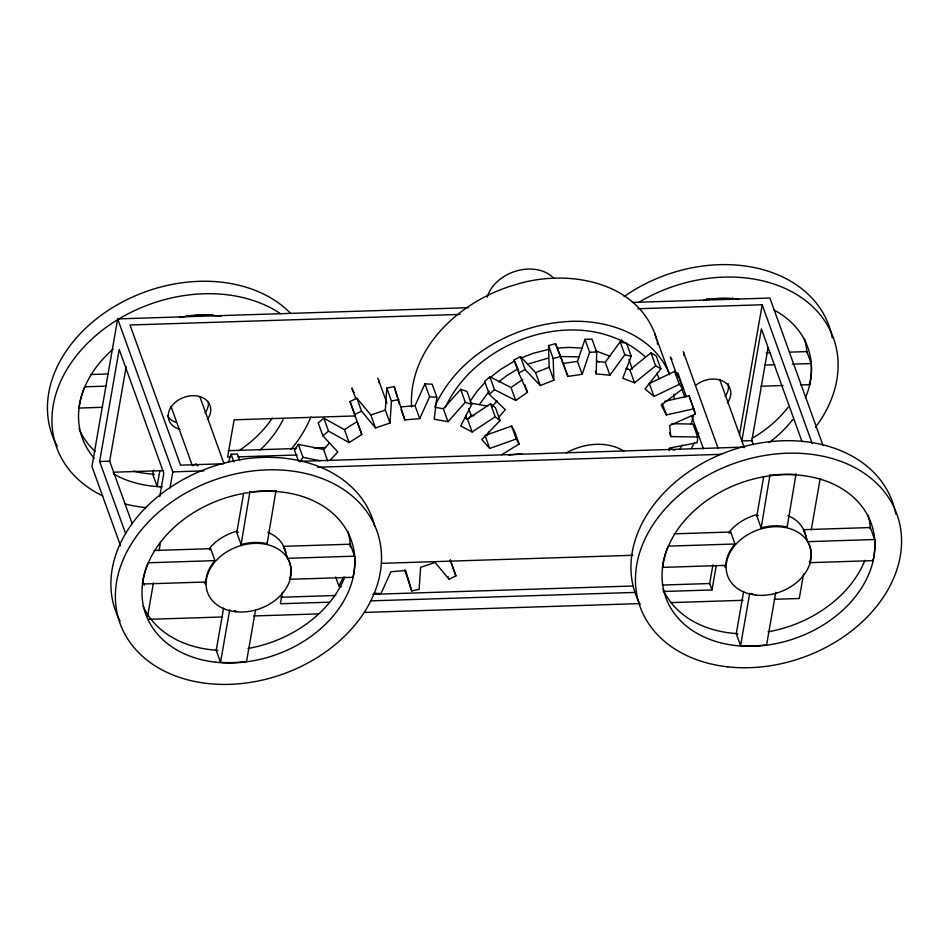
<?xml version="1.0" encoding="UTF-8"?>
<svg xmlns="http://www.w3.org/2000/svg" width="949" height="949" viewBox="0 0 949 949"><rect width="100%" height="100%" fill="white"/><g stroke="black" fill="none" stroke-linecap="round" stroke-linejoin="round"><path stroke-width="1.42" d="M669.104 450.538L669.792 447.987L697.207 442.72L697.717 437.003L670.801 436.576L669.662 425.472L695.38 414.084L693.755 408.817L666.435 414.927L661.168 405.187L682.889 388.71L679.294 384.345L653.98 396.468L645.047 388.96L660.86 368.841L655.617 365.78L634.561 382.827L622.758 378.212L631.239 356.255L626.577 343.313L620.148 341.818L624.81 354.76L609.899 375.211L596.269 373.906L596.672 352.055L592.01 339.113L584.964 339.315L577.502 361.367L582.164 374.309L567.917 376.433L555.556 343.68L548.522 345.566L549.186 367.263L553.848 380.205L540.254 385.555L525.129 369.552L520.455 356.61L514.061 360.015L518.723 372.957L527.454 392.352L515.722 400.466L494.5 389.695L489.838 376.753L484.642 381.368L489.304 394.309L505.319 409.695L499.138 416.801M330.122 460.265L337.832 451.926L322.862 435.805L318.2 422.863L323.846 418.177L328.508 431.119L349.113 442.578L361.783 434.512L350.015 401.534L356.883 398.248L361.545 411.19L375.519 427.952L390.003 423.04L385.33 410.098L386.789 388.117L394.203 386.54L404.843 419.909L419.707 418.628L429.565 396.848L424.903 383.906L432.163 384.203L436.825 397.156L434.215 419.244L448.011 421.712L465.318 402.269L460.656 389.327L443.349 408.77L435.069 407.287M390.003 423.04L391.451 401.059L386.789 388.117M468.189 307.69L117.676 318.911L91.934 466.41L120.499 545.675M125.707 533.824L99.645 461.499L119.194 349.446L163.809 473.231L159.74 496.517M132.219 523.765L109.669 461.178L126.17 366.587M161.899 486.623A109.194 82.349 -19.8 0 1 157.107 486.386L152.801 474.417L153.56 470.04M157.107 486.386L159.907 470.348M147.57 616.459L153.43 582.876M159.041 550.74L160.571 541.974M170.001 487.94L172.801 471.878L117.676 318.911M255.459 610.456L246.55 661.5A109.194 82.349 -19.8 0 1 220.524 662.343L216.218 650.385L223.596 608.107M276.005 490.491L267.108 543.741A43.678 32.942 -19.8 0 0 241.093 544.548L236.775 532.579L243.644 493.219M220.524 662.343L229.694 609.863M241.093 544.548L249.978 491.309M282.422 592.259L280.406 603.754L329.184 602.2M663.221 591.5L711.999 589.946L709.686 583.528L712.948 564.833M711.999 589.946L716.258 565.497M739.496 434.737L762.177 304.759L637.823 308.745M753.364 444.796L751.857 440.621L768.109 347.488M775.772 592.354L766.602 644.857A109.194 82.349 -19.8 0 1 740.576 645.7L736.27 633.73L743.648 591.452M796.045 473.848L787.16 527.098A43.678 32.942 -19.8 0 0 761.134 527.905L756.827 515.936L763.696 476.576M740.576 645.7L749.734 593.22M761.134 527.905L770.03 474.666M803.613 573.671L799.283 598.499L774.135 599.305M811.253 529.862L820.173 478.747M693.363 416.018L691.228 424.061M677.183 375.555L677.811 372.874L686.341 396.528M228.389 462.471L231.117 454.215L237.44 454.061L239.717 460.407M582.164 374.309L589.626 352.257L584.964 339.315M698.82 433.017L697.005 437.335M434.891 406.433C457.311 356.8 510.835 326.171 563.908 321.818C604.738 317.998 653.351 333.573 669.567 374.653M445.235 407.643C477.442 337.346 584.181 302.126 644.798 356.444M419.707 418.628L415.045 405.686L424.903 383.906M487.134 435.698L488.854 431.937M341.438 586.838L338.9 585.984L343.396 577.099M460.656 389.327L467.027 391.474L471.689 404.416L460.751 426.006L472.127 431.997L495.188 416.789L500.052 420.561L481.855 439.541L489.708 448.462L516.256 438.984L519.139 444.013L501.701 454.713M694.312 442.993L691.299 448.592M682.106 445.188L679.864 449.019M479.482 404.428L489.209 391.107M470.146 401.308L476.932 391.463L485.117 382.281M468.96 418.509L471.072 415.259L468.747 408.782M329.315 443.159L323.538 449.411L298.318 444.381L294.463 449.992L298.188 460.348M299.896 461.819L302.98 457.323L298.318 444.381M609.899 375.211L605.225 362.269L620.148 341.818M491.831 406.896L497.122 400.81M489.304 394.309L494.5 389.695M489.245 378.378L500.076 369.766L514.073 361.296M498.522 381.984L506.636 375.721L517.193 369.244M322.862 435.805L328.508 431.119M625.96 368.342L629.899 369.885L650.955 352.838L656.198 355.899L660.86 368.841M489.838 376.753L511.048 387.524L522.78 379.41M464.939 417.714L467.466 419.055L490.526 403.847L495.39 407.619L500.052 420.561M323.846 418.177L344.451 429.636L357.121 421.57L361.783 434.512M192.493 465.757L195.897 463.871L197.938 465.983M518.723 372.957L525.129 369.552M682.889 388.71L678.227 375.768L674.632 371.403L649.318 383.526L653.98 396.468M361.545 411.19L354.677 414.476L350.015 401.534M404.654 569.803L411.712 590.907L419.138 589.341L420.585 567.36L435.057 562.449L449.031 579.198L455.9 575.924L450.217 559.886M520.432 358.224L533.563 353.194L549.269 349.268M520.455 356.61L535.592 372.613L549.186 367.263M528.474 363.965L548.131 358.141M519.139 444.013L514.477 431.071L511.594 426.042L485.046 435.52L489.708 448.462M356.883 398.248L370.857 415.01L385.33 410.098M553.848 380.205L553.184 358.508L560.218 356.622M664.644 401.344L689.093 395.875L693.755 408.817M391.451 401.059L398.877 399.493M555.556 343.68L563.255 363.479L577.502 361.367M508.794 455.069L521.796 453.729M558.261 347.998L569.376 347.405L582.271 348.153M401.534 406.848L415.045 405.686M560.017 356.492L579.139 356.883M632.354 302.434L769.888 298.033L823.02 445.437M460.158 314.427L130.013 324.997L180.512 465.152L223.454 463.776M90.582 374.523L108.008 373.965M766.223 352.886L770.588 352.755M789.473 352.15L806.899 351.593L811.217 363.55A109.194 82.349 -19.8 0 1 809.58 384.665L800.731 384.95M106.513 386.113L84.722 386.812A109.194 82.349 -19.8 0 0 78.969 408.058L102.551 407.299M764.728 365.045L774.894 364.713M792.332 364.155L811.217 363.55M760.932 386.231L783.044 385.519M355.317 415.935L234.118 419.814L227.594 457.204L230.548 457.11M228.235 450.692L296.23 448.521M313.965 447.952L325.792 447.572M237.938 456.872L297.061 454.974M99.645 461.499L109.669 461.178M751.857 440.621L741.833 440.941L761.395 328.888L802 441.546M298.959 461.356L744.585 447.086M113.145 472.222L163.489 470.609M172.801 471.878L203.857 470.882M317.737 467.24L721.489 454.31M153.999 550.491L210.654 548.676L214.972 560.634A43.678 32.942 -19.8 0 0 205.779 581.998L142.386 584.026A109.194 82.349 -19.8 0 1 148.139 562.781L214.972 560.634M289.943 577.965A43.678 32.942 -19.8 0 0 287.761 558.309L283.443 546.339L350.276 544.204L354.582 556.173A109.194 82.349 -19.8 0 1 352.957 577.289L289.552 579.317M674.051 533.836L730.706 532.021L735.012 543.991A43.678 32.942 -19.8 0 0 725.831 565.355L662.426 567.383A109.194 82.349 -19.8 0 1 668.191 546.126L735.012 543.991M809.995 561.31A43.678 32.942 -19.8 0 0 807.813 541.665L803.495 529.696L870.328 527.549L874.634 539.518A109.194 82.349 -19.8 0 1 872.997 560.634L809.604 562.662L809.331 561.915M287.761 558.309L354.582 556.173M807.813 541.665L874.634 539.518M381.534 563.35L632.793 555.295M281.058 597.253L335.744 595.498M372.696 594.323L632.829 585.996M662.39 585.047L709.686 583.528M370.573 600.871L635.142 592.401M148.542 619.329L222.481 616.969M253.549 615.972L318.615 613.884M364.463 612.425L639.555 603.611M670.611 602.627L743.079 600.302M589.626 352.257L596.672 352.055M671.797 423.717L693.043 424.061L697.717 437.003M429.565 396.848L436.825 397.156M373.764 593.244L381.012 593.552L390.869 571.761L405.733 570.491L411.712 590.907M597.051 361.486L605.225 362.269M470.645 403.076L487.584 406.136M471.072 415.259L473.907 415.769M302.98 457.323L319.801 460.68M624.81 354.76L631.239 356.255M595.403 350.715L609.922 356.207M669.116 448.569L674.786 450.206M465.318 402.269L471.689 404.416M596.423 361.035L598.795 361.972M626.648 368.093L627.847 369.327M656.791 373.265L659.211 378.829M514.061 360.015L518.712 370.359M621.607 339.813L622.876 342.779M809.307 383.918L809.58 384.665M872.736 559.886L872.997 560.634M762.177 304.759L812.19 443.527M732.628 297.879L732.901 298.627A109.194 82.349 -19.8 0 0 706.875 299.445L706.614 298.698M786.887 526.351L787.16 527.098M719.686 379.422L744.277 447.631M683.624 352.648L718.191 448.569M695.38 414.084L689.093 395.875M677.396 376.551L670.385 357.085A6.987 5.267 -19.8 0 0 672.011 359.268M681.904 389.066L684.917 397.406M691.43 415.472L703.446 448.841M674.632 371.403L679.294 384.345M411.581 407.109C408.177 347.227 461.38 300.038 515.01 284.83C564.181 269.006 634.217 279.397 654.786 333.597L669.33 373.965M650.955 352.838L655.617 365.78M725.558 564.608L725.831 565.355M662.236 403.278L666.435 414.927M669.401 432.685L670.801 436.576M628.902 359.481L632.402 369.22M629.899 369.885L634.561 382.827M595.331 371.32L596.269 373.906M563.255 363.479L567.917 376.433M548.522 345.566L553.184 358.508M535.592 372.613L540.254 385.555M524.655 384.594L527.454 392.352M511.048 387.524L515.722 400.466M511.594 426.042L516.256 438.984M490.526 403.847L495.188 416.789M467.466 419.055L472.127 431.997M465.674 415.496L467.074 419.387M443.349 408.77L448.011 421.712M401.119 409.553L404.843 419.909M455.9 575.924L450.289 560.301M378.912 380.952L386.895 403.1M448.094 576.612L449.031 579.198M370.857 415.01L375.519 427.952M352.162 388.853L355.661 398.544M344.451 429.636L349.113 442.578M323.538 449.411L327.737 461.06M352.684 576.541L352.957 577.289M335.626 576.921L338.9 585.984M212.588 314.522L212.849 315.27A109.194 82.349 -19.8 0 0 186.834 316.1L186.562 315.353M266.835 542.994L267.108 543.741M231.117 454.215L233.857 461.819M199.812 396.552L223.928 463.444M171.057 406.587L192.149 465.129M205.506 581.251L205.779 581.998M143.252 582.496L144.26 585.284M654.786 333.597L656.649 339.991M394.203 386.54L397.394 397.441M398.189 400.158L399.387 404.25M657.135 342.162L657.55 344.345M673.92 394.132L674.11 398.639M640.136 604.477A136.49 102.931 -19.8 0 1 730.113 450.799A136.49 102.931 -19.8 0 1 895.749 514.05M868.086 515.188A109.194 82.349 -19.8 0 1 870.352 528.676M864.907 560.325A109.194 82.349 -19.8 0 1 768.073 631.809M737.029 633.612A109.194 82.349 -19.8 0 1 663.054 589.4M770.303 475.413A109.194 82.349 -19.8 0 1 796.318 474.595M870.328 527.549A109.194 82.349 -19.8 0 1 870.411 528.854M737.859 633.837A109.194 82.349 -19.8 0 1 736.27 633.73M725.487 567.49A43.678 32.942 -19.8 0 1 724.419 565.806M728.571 532.864A43.678 32.942 -19.8 0 1 757.432 514.429M787.789 515.639A43.678 32.942 -19.8 0 1 805.274 533.836M752.759 593.837A43.678 32.942 -19.8 0 1 751.228 593.552M803.495 529.696A43.678 32.942 -19.8 0 1 805.903 535.805M729.686 533.231A43.678 32.942 -19.8 0 1 730.706 532.021M756.827 515.936A43.678 32.942 -19.8 0 1 758.453 515.497M624.181 296.503A136.49 102.931 -19.8 0 1 832.285 337.963M638.879 302.328A136.49 102.931 -19.8 0 1 802.439 298.318A136.49 102.931 -19.8 0 1 815.464 427.287M804.622 339.101A109.194 82.349 -19.8 0 1 806.887 352.589M788.216 407.133A109.194 82.349 -19.8 0 1 751.881 438.474M773.898 309.979A109.194 82.349 -19.8 0 1 805.416 397.951M792.7 419.588A109.194 82.349 -19.8 0 1 769.188 442.483M703.636 300.098A109.194 82.349 -19.8 0 1 738.619 299.338M806.899 351.593A109.194 82.349 -19.8 0 1 806.994 352.886M57.284 446.244A136.49 102.931 -19.8 0 1 117.842 304.487A136.49 102.931 -19.8 0 1 290.797 313.538M310.892 416.943A136.49 102.931 -19.8 0 1 291.094 449.363M146.3 507.62A136.49 102.931 -19.8 0 1 125.066 503.955M102.789 495.924A136.49 102.931 -19.8 0 1 86.169 344.606A136.49 102.931 -19.8 0 1 280.596 313.739M272.327 417.999A109.194 82.349 -19.8 0 1 238.863 450.739M153.524 474.168A109.194 82.349 -19.8 0 1 133.501 471.143M95.268 451.499A109.194 82.349 -19.8 0 1 79.04 428.794M283.099 419.577A109.194 82.349 -19.8 0 1 260.085 449.992M162.03 486.801A109.194 82.349 -19.8 0 1 113.512 473.942M94.259 458.308A109.194 82.349 -19.8 0 1 113.073 349.137M179.586 317.429A109.194 82.349 -19.8 0 1 221.164 316.325M154.39 474.512A109.194 82.349 -19.8 0 1 152.801 474.417M120.084 621.132A136.49 102.931 -19.8 0 1 207.357 468.438A136.49 102.931 -19.8 0 1 374.796 526.434M348.034 531.843A109.194 82.349 -19.8 0 1 350.371 546.719M344.855 576.98A109.194 82.349 -19.8 0 1 248.033 648.464M216.977 650.255A109.194 82.349 -19.8 0 1 143.014 606.055M250.251 492.068A109.194 82.349 -19.8 0 1 276.266 491.238M350.276 544.204A109.194 82.349 -19.8 0 1 350.43 546.79M217.807 650.48A109.194 82.349 -19.8 0 1 216.218 650.385M205.447 584.133A43.678 32.942 -19.8 0 1 204.379 582.449M209.349 548.475A43.678 32.942 -19.8 0 1 237.392 531.072M267.748 532.282A43.678 32.942 -19.8 0 1 285.222 550.491M235.862 610.895A43.678 32.942 -19.8 0 1 234.273 610.717M283.443 546.339A43.678 32.942 -19.8 0 1 285.863 552.448M209.634 549.886A43.678 32.942 -19.8 0 1 210.654 548.676M236.775 532.579A43.678 32.942 -19.8 0 1 238.401 532.152M728.144 383.61A21.827 16.453 -19.8 0 1 725.095 396.374M696.068 385.092A21.827 16.453 -19.8 0 1 723.719 381.557A21.827 16.453 -19.8 0 1 727.409 402.779M208.365 401.771A21.827 16.453 -19.8 0 1 205.055 413.017M175.636 422.281A21.827 16.453 -19.8 0 1 167.451 415.579M179.812 429.28A21.827 16.453 -19.8 0 1 170.891 407.346A21.827 16.453 -19.8 0 1 200.441 396.789A21.827 16.453 -19.8 0 1 207.357 419.434M566.351 452.946A50.143 37.806 -19.8 0 1 623.79 451.06M487.24 297.203A37.711 28.434 -19.8 0 1 516.731 270.868A37.711 28.434 -19.8 0 1 553.872 278.365M683.173 351.688A6.987 5.267 -19.8 0 1 683.636 355.151M377.607 378.153A13.962 10.534 -19.8 0 1 379.161 382.886M354.179 392.506A13.962 10.534 -19.8 0 1 351.984 387.892M727.658 666.839A136.49 102.931 -19.8 0 0 898.596 519.435A136.49 102.931 -19.8 0 0 679.247 495.058A136.49 102.931 -19.8 0 0 727.658 666.839M735.819 645.557A109.194 82.349 -19.8 0 0 872.57 527.644A109.194 82.349 -19.8 0 0 697.1 508.13A109.194 82.349 -19.8 0 0 735.819 645.557M755.641 595.07A43.678 32.942 -19.8 0 0 810.339 547.905A43.678 32.942 -19.8 0 0 740.149 540.1A43.678 32.942 -19.8 0 0 755.641 595.07M207.606 683.494A136.49 102.931 -19.8 0 0 378.544 536.09A136.49 102.931 -19.8 0 0 159.195 511.701A136.49 102.931 -19.8 0 0 207.606 683.494M215.767 662.212A109.194 82.349 -19.8 0 0 352.53 544.287A109.194 82.349 -19.8 0 0 177.048 524.773A109.194 82.349 -19.8 0 0 215.767 662.212M235.589 611.725A43.678 32.942 -19.8 0 0 290.287 564.56A43.678 32.942 -19.8 0 0 220.097 556.755A43.678 32.942 -19.8 0 0 235.589 611.725"/></g></svg>
